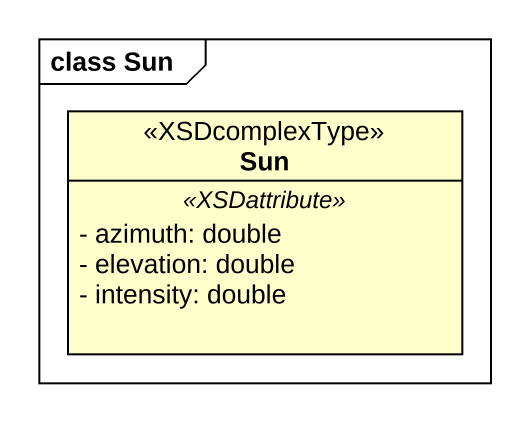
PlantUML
@startuml
mainframe class Sun
hide circle
hide empty members
skinparam classAttributeIconSize 0
class Sun <<XSDcomplexType>> {
  .. <<XSDattribute>> ..
  - azimuth: double
  - elevation: double
  - intensity: double
}
@enduml
